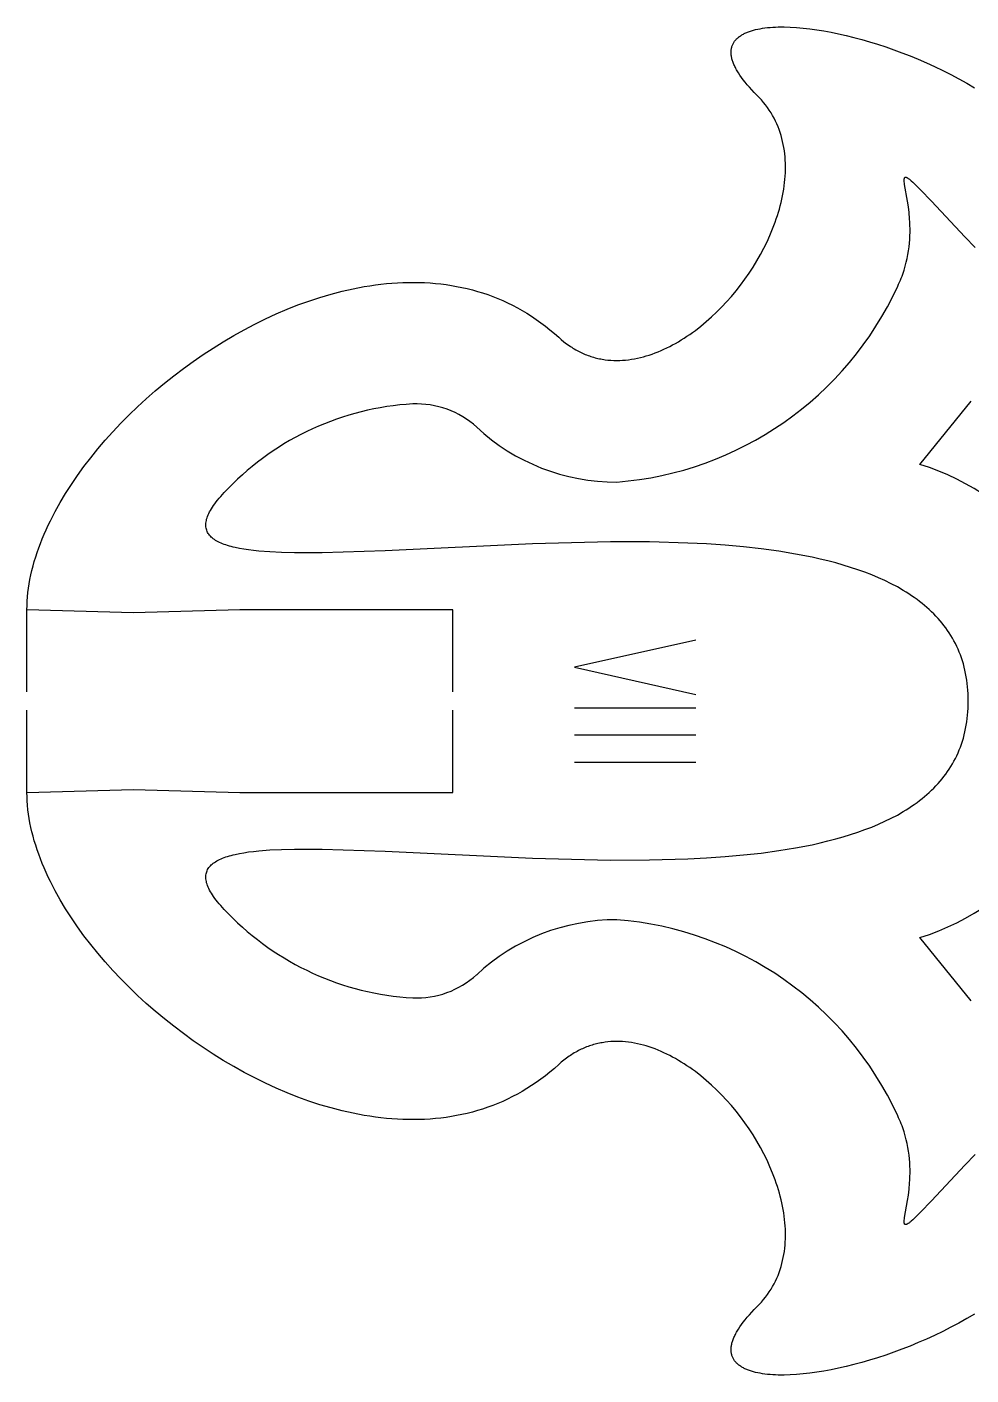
# Model space of a CAD drawing. Extents: x 2 to 222, y 1 to 131.
# Drawn here: x 82.41 to 97.93, y 59.94 to 82.1 of the extents above; entities that cross this region are included whole.
import ezdxf

# ---------------------------------------------------------------- set-up
doc = ezdxf.new("R2010")
doc.units = 0
doc.header["$MEASUREMENT"] = 0
doc.layers.add('DEFAULT', color=18, linetype='CONTINUOUS')

msp = doc.modelspace()

# ---------------------------------------------------------------- linework, layer by layer
at = {"layer": 'DEFAULT', "color": 5}
for p, q in [((97.084, 74.907), (97.928, 75.944)), ((97.928, 66.091), (97.084, 67.132))]:
    msp.add_line(p, q, dxfattribs=at)
at = {"layer": 'DEFAULT', "color": 1}
for p, q in [((82.407, 71.168), (82.407, 72.516)), ((84.156, 72.466), (82.407, 72.516)), ((85.906, 72.516), (84.156, 72.466)), ((89.406, 72.516), (85.906, 72.516)), ((89.406, 71.168), (89.406, 72.516)), ((82.407, 69.517), (82.407, 70.868)), ((89.406, 69.517), (89.406, 70.868)), ((82.407, 69.517), (84.156, 69.566)), ((84.156, 69.566), (85.906, 69.517)), ((85.906, 69.517), (89.406, 69.517))]:
    msp.add_line(p, q, dxfattribs=at)
at = {"layer": 'DEFAULT', "color": 250}
for p, q in [((91.407, 70.905), (93.404, 70.905)), ((91.407, 70.46), (93.404, 70.46)), ((91.407, 70.014), (93.404, 70.014))]:
    msp.add_line(p, q, dxfattribs=at)
at = {"layer": 'DEFAULT', "color": 1}
for points in [[(94.408, 80.975), (94.364, 81.019), (94.323, 81.063), (94.284, 81.105), (94.248, 81.146), (94.214, 81.187), (94.183, 81.227), (94.154, 81.265), (94.127, 81.303), (94.103, 81.34), (94.092, 81.358), (94.081, 81.376), (94.071, 81.393), (94.062, 81.411), (94.053, 81.428), (94.044, 81.445), (94.036, 81.462), (94.029, 81.478), (94.022, 81.495), (94.016, 81.511), (94.01, 81.526), (94.005, 81.542), (94.001, 81.557), (93.997, 81.573), (93.993, 81.588), (93.99, 81.602), (93.987, 81.617), (93.985, 81.631), (93.984, 81.645), (93.983, 81.659), (93.982, 81.673), (93.982, 81.686), (93.983, 81.699), (93.984, 81.712), (93.985, 81.725), (93.987, 81.737), (93.99, 81.75), (93.993, 81.762), (93.996, 81.774), (94, 81.785), (94.004, 81.797), (94.009, 81.808), (94.015, 81.819), (94.02, 81.83), (94.026, 81.84), (94.033, 81.851), (94.04, 81.861), (94.048, 81.871), (94.056, 81.88), (94.064, 81.89), (94.073, 81.899), (94.082, 81.908), (94.092, 81.917), (94.102, 81.925), (94.112, 81.934), (94.123, 81.942), (94.135, 81.95), (94.146, 81.958), (94.158, 81.965), (94.171, 81.973), (94.184, 81.98), (94.197, 81.987), (94.211, 81.993), (94.225, 82), (94.239, 82.006), (94.254, 82.012), (94.269, 82.018), (94.285, 82.023), (94.301, 82.029), (94.317, 82.034), (94.351, 82.044), (94.386, 82.053), (94.422, 82.061), (94.46, 82.068), (94.499, 82.075), (94.539, 82.08), (94.581, 82.085), (94.623, 82.089), (94.667, 82.092), (94.712, 82.094), (94.759, 82.096), (94.854, 82.096), (94.954, 82.093), (95.058, 82.087), (95.166, 82.078), (95.277, 82.066), (95.391, 82.05), (95.508, 82.031), (95.628, 82.009), (95.75, 81.984), (95.875, 81.956), (96.002, 81.925), (96.13, 81.89), (96.26, 81.853), (96.392, 81.812), (96.524, 81.769), (96.657, 81.722), (96.791, 81.673), (96.926, 81.62), (97.06, 81.565), (97.195, 81.506), (97.329, 81.445), (97.462, 81.38), (97.595, 81.313), (97.727, 81.243), (97.857, 81.17), (97.986, 81.094)], [(91.148, 76.996), (91.19, 76.959), (91.232, 76.924), (91.275, 76.891), (91.318, 76.86), (91.34, 76.846), (91.362, 76.832), (91.383, 76.818), (91.405, 76.805), (91.428, 76.792), (91.45, 76.779), (91.472, 76.768), (91.495, 76.756), (91.517, 76.745), (91.54, 76.735), (91.562, 76.725), (91.585, 76.715), (91.608, 76.706), (91.631, 76.698), (91.654, 76.689), (91.677, 76.682), (91.7, 76.674), (91.723, 76.667), (91.747, 76.661), (91.77, 76.655), (91.793, 76.649), (91.817, 76.644), (91.84, 76.64), (91.864, 76.635), (91.888, 76.631), (91.911, 76.628), (91.959, 76.622), (92.007, 76.618), (92.055, 76.616), (92.103, 76.615), (92.151, 76.616), (92.199, 76.618), (92.248, 76.622), (92.296, 76.627), (92.345, 76.634), (92.394, 76.642), (92.442, 76.651), (92.491, 76.663), (92.54, 76.675), (92.588, 76.689), (92.637, 76.704), (92.686, 76.72), (92.734, 76.738), (92.782, 76.757), (92.831, 76.777), (92.879, 76.799), (92.927, 76.821), (92.975, 76.845), (93.022, 76.87), (93.07, 76.896), (93.117, 76.924), (93.164, 76.952), (93.211, 76.982), (93.257, 77.012), (93.303, 77.044), (93.349, 77.076), (93.395, 77.11), (93.485, 77.179), (93.573, 77.253), (93.66, 77.33), (93.745, 77.41), (93.828, 77.494), (93.909, 77.58), (93.988, 77.669), (94.064, 77.761), (94.138, 77.855), (94.209, 77.951), (94.278, 78.049), (94.343, 78.149), (94.406, 78.251), (94.465, 78.354), (94.521, 78.459), (94.573, 78.565), (94.622, 78.671), (94.666, 78.779), (94.707, 78.887), (94.726, 78.941), (94.744, 78.995), (94.761, 79.05), (94.777, 79.104), (94.792, 79.158), (94.805, 79.213), (94.818, 79.267), (94.829, 79.321), (94.839, 79.376), (94.848, 79.43), (94.856, 79.484), (94.863, 79.538), (94.868, 79.591), (94.872, 79.645), (94.875, 79.698), (94.877, 79.751), (94.877, 79.804), (94.876, 79.856), (94.873, 79.909), (94.87, 79.961), (94.864, 80.012), (94.858, 80.063), (94.85, 80.114), (94.841, 80.164), (94.83, 80.214), (94.818, 80.264), (94.804, 80.313), (94.789, 80.361), (94.772, 80.409), (94.754, 80.457), (94.734, 80.504), (94.712, 80.55), (94.689, 80.596), (94.665, 80.641), (94.639, 80.685), (94.611, 80.729), (94.581, 80.772), (94.55, 80.814), (94.517, 80.855), (94.482, 80.896), (94.446, 80.936), (94.408, 80.975)], [(82.407, 72.516), (82.408, 72.586), (82.411, 72.657), (82.416, 72.728), (82.423, 72.8), (82.432, 72.872), (82.443, 72.945), (82.456, 73.018), (82.471, 73.091), (82.488, 73.164), (82.507, 73.238), (82.527, 73.311), (82.55, 73.386), (82.574, 73.46), (82.6, 73.534), (82.628, 73.609), (82.657, 73.683), (82.688, 73.758), (82.721, 73.833), (82.756, 73.907), (82.792, 73.982), (82.869, 74.132), (82.952, 74.281), (83.041, 74.43), (83.137, 74.578), (83.238, 74.726), (83.344, 74.872), (83.456, 75.017), (83.572, 75.161), (83.694, 75.304), (83.82, 75.444), (83.951, 75.583), (84.086, 75.719), (84.226, 75.853), (84.369, 75.985), (84.516, 76.114), (84.667, 76.24), (84.821, 76.363), (84.978, 76.482), (85.138, 76.598), (85.301, 76.711), (85.466, 76.819), (85.635, 76.924), (85.805, 77.024), (85.977, 77.12), (86.151, 77.212), (86.327, 77.298), (86.504, 77.38), (86.683, 77.456), (86.862, 77.527), (87.043, 77.592), (87.224, 77.652), (87.406, 77.705), (87.588, 77.753), (87.77, 77.794), (87.952, 77.829), (88.043, 77.844), (88.134, 77.857), (88.225, 77.868), (88.316, 77.878), (88.406, 77.886), (88.497, 77.892), (88.587, 77.896), (88.677, 77.898), (88.766, 77.899), (88.856, 77.898), (88.945, 77.894), (89.033, 77.889), (89.122, 77.882), (89.21, 77.873), (89.297, 77.862), (89.385, 77.849), (89.471, 77.833), (89.558, 77.816), (89.643, 77.797), (89.729, 77.775), (89.814, 77.751), (89.898, 77.726), (89.981, 77.697), (90.064, 77.667), (90.147, 77.635), (90.228, 77.6), (90.309, 77.563), (90.39, 77.523), (90.469, 77.481), (90.548, 77.437), (90.626, 77.391), (90.703, 77.342), (90.78, 77.29), (90.855, 77.236), (90.93, 77.18), (91.004, 77.121), (91.077, 77.06), (91.148, 76.996)], [(91.148, 65.044), (91.077, 64.98), (91.004, 64.918), (90.93, 64.859), (90.855, 64.803), (90.78, 64.749), (90.703, 64.697), (90.626, 64.648), (90.548, 64.602), (90.469, 64.558), (90.39, 64.516), (90.309, 64.476), (90.228, 64.439), (90.147, 64.404), (90.064, 64.371), (89.981, 64.341), (89.898, 64.313), (89.814, 64.287), (89.729, 64.263), (89.643, 64.241), (89.558, 64.222), (89.471, 64.205), (89.385, 64.189), (89.297, 64.176), (89.21, 64.165), (89.122, 64.156), (89.033, 64.148), (88.945, 64.143), (88.856, 64.14), (88.766, 64.138), (88.677, 64.139), (88.587, 64.141), (88.497, 64.145), (88.406, 64.151), (88.316, 64.159), (88.225, 64.169), (88.134, 64.18), (88.043, 64.193), (87.952, 64.208), (87.77, 64.242), (87.588, 64.283), (87.406, 64.331), (87.224, 64.384), (87.043, 64.444), (86.862, 64.509), (86.683, 64.58), (86.504, 64.656), (86.327, 64.737), (86.151, 64.824), (85.977, 64.915), (85.805, 65.011), (85.635, 65.111), (85.466, 65.215), (85.301, 65.324), (85.138, 65.436), (84.978, 65.552), (84.821, 65.672), (84.667, 65.794), (84.516, 65.92), (84.369, 66.049), (84.226, 66.181), (84.086, 66.315), (83.951, 66.451), (83.82, 66.589), (83.694, 66.73), (83.572, 66.872), (83.456, 67.016), (83.344, 67.161), (83.238, 67.307), (83.137, 67.455), (83.041, 67.603), (82.952, 67.752), (82.869, 67.901), (82.792, 68.051), (82.756, 68.125), (82.721, 68.2), (82.688, 68.275), (82.657, 68.35), (82.628, 68.424), (82.6, 68.499), (82.574, 68.573), (82.55, 68.647), (82.527, 68.721), (82.507, 68.795), (82.488, 68.869), (82.471, 68.942), (82.456, 69.015), (82.443, 69.088), (82.432, 69.16), (82.423, 69.232), (82.416, 69.304), (82.411, 69.376), (82.408, 69.446), (82.407, 69.517)], [(94.408, 61.061), (94.446, 61.1), (94.482, 61.14), (94.517, 61.181), (94.55, 61.222), (94.581, 61.264), (94.611, 61.307), (94.639, 61.351), (94.665, 61.395), (94.689, 61.44), (94.712, 61.486), (94.734, 61.532), (94.754, 61.579), (94.772, 61.627), (94.789, 61.675), (94.804, 61.723), (94.818, 61.772), (94.83, 61.822), (94.841, 61.872), (94.85, 61.922), (94.858, 61.973), (94.864, 62.024), (94.87, 62.076), (94.873, 62.127), (94.876, 62.18), (94.877, 62.232), (94.877, 62.285), (94.875, 62.338), (94.872, 62.391), (94.868, 62.445), (94.863, 62.499), (94.856, 62.552), (94.848, 62.606), (94.839, 62.661), (94.829, 62.715), (94.818, 62.769), (94.805, 62.823), (94.792, 62.878), (94.777, 62.932), (94.761, 62.987), (94.744, 63.041), (94.726, 63.095), (94.707, 63.149), (94.666, 63.258), (94.622, 63.365), (94.573, 63.472), (94.521, 63.577), (94.465, 63.682), (94.406, 63.785), (94.343, 63.887), (94.278, 63.987), (94.209, 64.086), (94.138, 64.182), (94.064, 64.276), (93.988, 64.368), (93.909, 64.457), (93.828, 64.543), (93.745, 64.627), (93.66, 64.707), (93.573, 64.784), (93.485, 64.857), (93.395, 64.927), (93.349, 64.961), (93.303, 64.993), (93.257, 65.025), (93.211, 65.056), (93.164, 65.085), (93.117, 65.113), (93.07, 65.141), (93.022, 65.167), (92.975, 65.192), (92.927, 65.216), (92.879, 65.239), (92.831, 65.26), (92.782, 65.28), (92.734, 65.3), (92.686, 65.317), (92.637, 65.334), (92.588, 65.349), (92.54, 65.363), (92.491, 65.375), (92.442, 65.386), (92.394, 65.396), (92.345, 65.404), (92.296, 65.411), (92.248, 65.416), (92.199, 65.42), (92.151, 65.422), (92.103, 65.423), (92.055, 65.422), (92.007, 65.42), (91.959, 65.416), (91.911, 65.41), (91.888, 65.407), (91.864, 65.403), (91.84, 65.399), (91.817, 65.394), (91.793, 65.389), (91.77, 65.384), (91.747, 65.378), (91.723, 65.371), (91.7, 65.364), (91.677, 65.357), (91.654, 65.349), (91.631, 65.341), (91.608, 65.333), (91.585, 65.324), (91.562, 65.314), (91.54, 65.304), (91.517, 65.294), (91.495, 65.283), (91.472, 65.272), (91.45, 65.26), (91.428, 65.247), (91.405, 65.235), (91.383, 65.221), (91.362, 65.208), (91.34, 65.194), (91.318, 65.179), (91.296, 65.164), (91.275, 65.148), (91.232, 65.115), (91.19, 65.081), (91.148, 65.044)], [(97.986, 60.943), (97.857, 60.868), (97.727, 60.795), (97.595, 60.725), (97.462, 60.657), (97.329, 60.593), (97.195, 60.532), (97.06, 60.473), (96.926, 60.418), (96.791, 60.365), (96.657, 60.315), (96.524, 60.269), (96.392, 60.225), (96.26, 60.185), (96.13, 60.147), (96.002, 60.113), (95.875, 60.081), (95.75, 60.053), (95.628, 60.028), (95.508, 60.006), (95.391, 59.987), (95.277, 59.972), (95.166, 59.959), (95.058, 59.95), (94.954, 59.944), (94.854, 59.941), (94.759, 59.941), (94.712, 59.943), (94.667, 59.945), (94.623, 59.948), (94.581, 59.952), (94.539, 59.957), (94.499, 59.962), (94.46, 59.969), (94.422, 59.976), (94.386, 59.984), (94.351, 59.993), (94.317, 60.003), (94.301, 60.008), (94.285, 60.013), (94.269, 60.019), (94.254, 60.025), (94.239, 60.031), (94.225, 60.037), (94.211, 60.043), (94.197, 60.05), (94.184, 60.057), (94.171, 60.064), (94.158, 60.071), (94.146, 60.079), (94.135, 60.087), (94.123, 60.095), (94.112, 60.103), (94.102, 60.111), (94.092, 60.12), (94.082, 60.129), (94.073, 60.138), (94.064, 60.147), (94.056, 60.156), (94.048, 60.166), (94.04, 60.176), (94.033, 60.186), (94.026, 60.196), (94.02, 60.207), (94.015, 60.218), (94.009, 60.229), (94.004, 60.24), (94, 60.251), (93.996, 60.263), (93.993, 60.275), (93.99, 60.287), (93.987, 60.299), (93.985, 60.311), (93.984, 60.324), (93.983, 60.337), (93.982, 60.35), (93.982, 60.364), (93.983, 60.377), (93.984, 60.391), (93.985, 60.405), (93.987, 60.419), (93.99, 60.434), (93.993, 60.449), (93.997, 60.464), (94.001, 60.479), (94.005, 60.494), (94.01, 60.51), (94.016, 60.526), (94.022, 60.542), (94.029, 60.558), (94.036, 60.574), (94.044, 60.591), (94.053, 60.608), (94.062, 60.625), (94.071, 60.643), (94.081, 60.66), (94.092, 60.678), (94.103, 60.696), (94.127, 60.733), (94.154, 60.771), (94.183, 60.81), (94.214, 60.849), (94.248, 60.89), (94.284, 60.931), (94.323, 60.973), (94.364, 61.017), (94.408, 61.061)]]:
    msp.add_lwpolyline(points, dxfattribs=at)
at = {"layer": 'DEFAULT', "color": 5}
for points in [[(96.722, 77.834), (96.737, 77.867), (96.752, 77.9), (96.766, 77.933), (96.78, 77.966), (96.793, 77.999), (96.805, 78.032), (96.827, 78.098), (96.846, 78.163), (96.863, 78.228), (96.877, 78.293), (96.89, 78.356), (96.9, 78.419), (96.908, 78.481), (96.914, 78.543), (96.919, 78.603), (96.922, 78.663), (96.924, 78.721), (96.924, 78.779), (96.923, 78.835), (96.92, 78.889), (96.917, 78.943), (96.908, 79.046), (96.897, 79.142), (96.884, 79.231), (96.836, 79.507), (96.833, 79.531), (96.83, 79.553), (96.829, 79.563), (96.829, 79.572), (96.829, 79.576), (96.829, 79.581), (96.829, 79.585), (96.829, 79.588), (96.829, 79.592), (96.829, 79.595), (96.83, 79.599), (96.83, 79.602), (96.831, 79.605), (96.831, 79.608), (96.832, 79.61), (96.833, 79.613), (96.834, 79.615), (96.835, 79.617), (96.836, 79.619), (96.837, 79.62), (96.838, 79.622), (96.84, 79.623), (96.841, 79.624), (96.843, 79.625), (96.845, 79.626), (96.847, 79.626), (96.849, 79.627), (96.851, 79.627), (96.853, 79.627), (96.856, 79.627), (96.858, 79.626), (96.861, 79.625), (96.864, 79.625), (96.867, 79.624), (96.87, 79.622), (96.873, 79.621), (96.876, 79.619), (96.88, 79.617), (96.883, 79.615), (96.887, 79.613), (96.891, 79.61), (96.895, 79.608), (96.904, 79.602), (96.913, 79.595), (96.922, 79.587), (96.933, 79.578), (96.944, 79.569), (96.968, 79.547), (97.025, 79.492), (97.095, 79.422), (97.275, 79.234), (97.826, 78.649)], [(97.826, 78.649), (97.997, 78.473)], [(97.882, 71.018), (97.882, 71.078), (97.88, 71.136), (97.876, 71.194), (97.871, 71.251), (97.865, 71.307), (97.858, 71.363), (97.849, 71.417), (97.839, 71.471), (97.828, 71.524), (97.815, 71.576), (97.802, 71.627), (97.787, 71.677), (97.77, 71.727), (97.753, 71.775), (97.734, 71.823), (97.714, 71.87), (97.693, 71.917), (97.671, 71.962), (97.647, 72.007), (97.622, 72.051), (97.597, 72.094), (97.57, 72.137), (97.542, 72.178), (97.513, 72.219), (97.482, 72.26), (97.451, 72.299), (97.419, 72.338), (97.385, 72.376), (97.351, 72.414), (97.315, 72.45), (97.279, 72.486), (97.241, 72.521), (97.203, 72.556), (97.163, 72.59), (97.123, 72.623), (97.081, 72.656), (97.039, 72.688), (96.995, 72.719), (96.951, 72.749), (96.906, 72.779), (96.86, 72.809), (96.813, 72.837), (96.716, 72.893), (96.616, 72.946), (96.512, 72.997), (96.406, 73.045), (96.296, 73.091), (96.183, 73.134), (96.067, 73.176), (95.948, 73.215), (95.826, 73.252), (95.702, 73.287), (95.575, 73.32), (95.446, 73.352), (95.314, 73.381), (95.044, 73.434), (94.766, 73.479), (94.479, 73.518), (94.186, 73.551), (93.886, 73.578), (93.581, 73.599), (93.272, 73.615), (92.641, 73.633), (92.001, 73.635), (90.717, 73.604), (88.297, 73.489), (87.258, 73.454), (86.803, 73.454), (86.594, 73.459), (86.399, 73.468), (86.218, 73.482), (86.132, 73.491), (86.051, 73.501), (85.974, 73.513), (85.901, 73.526), (85.831, 73.54), (85.798, 73.548), (85.766, 73.556), (85.735, 73.564), (85.706, 73.573), (85.677, 73.583), (85.649, 73.592), (85.623, 73.602), (85.598, 73.613), (85.573, 73.624), (85.55, 73.635), (85.529, 73.647), (85.508, 73.659), (85.488, 73.672), (85.47, 73.685), (85.453, 73.699), (85.437, 73.713), (85.423, 73.727), (85.409, 73.742), (85.397, 73.758), (85.387, 73.774), (85.377, 73.79), (85.369, 73.807), (85.362, 73.825), (85.356, 73.843), (85.352, 73.861), (85.349, 73.88), (85.348, 73.9), (85.348, 73.92), (85.349, 73.94), (85.351, 73.962), (85.356, 73.983), (85.361, 74.006), (85.368, 74.029), (85.376, 74.052), (85.386, 74.076), (85.397, 74.101), (85.41, 74.126), (85.424, 74.152), (85.44, 74.178), (85.457, 74.205), (85.476, 74.233), (85.496, 74.261), (85.518, 74.29), (85.541, 74.32), (85.566, 74.35), (85.593, 74.381), (85.651, 74.444), (85.715, 74.511)], [(85.715, 67.526), (85.651, 67.592), (85.593, 67.656), (85.566, 67.687), (85.541, 67.717), (85.518, 67.746), (85.496, 67.775), (85.476, 67.804), (85.457, 67.831), (85.44, 67.858), (85.424, 67.885), (85.41, 67.911), (85.397, 67.936), (85.386, 67.961), (85.376, 67.985), (85.368, 68.008), (85.361, 68.031), (85.356, 68.053), (85.351, 68.075), (85.349, 68.096), (85.348, 68.117), (85.348, 68.137), (85.349, 68.157), (85.352, 68.176), (85.356, 68.194), (85.362, 68.213), (85.369, 68.23), (85.377, 68.247), (85.387, 68.264), (85.397, 68.28), (85.409, 68.295), (85.423, 68.31), (85.437, 68.325), (85.453, 68.339), (85.47, 68.352), (85.488, 68.366), (85.508, 68.378), (85.529, 68.391), (85.55, 68.402), (85.573, 68.414), (85.598, 68.425), (85.623, 68.435), (85.649, 68.445), (85.677, 68.455), (85.706, 68.464), (85.735, 68.473), (85.766, 68.482), (85.798, 68.49), (85.831, 68.498), (85.901, 68.512), (85.974, 68.525), (86.051, 68.537), (86.132, 68.547), (86.218, 68.556), (86.399, 68.57), (86.594, 68.579), (86.803, 68.585), (87.258, 68.584), (88.297, 68.55), (90.717, 68.434), (92.001, 68.404), (92.641, 68.406), (93.272, 68.424), (93.581, 68.44), (93.886, 68.461), (94.186, 68.488), (94.479, 68.52), (94.766, 68.559), (95.044, 68.605), (95.314, 68.657), (95.446, 68.687), (95.575, 68.718), (95.702, 68.751), (95.826, 68.786), (95.948, 68.823), (96.067, 68.862), (96.183, 68.904), (96.296, 68.947), (96.406, 68.993), (96.512, 69.041), (96.616, 69.092), (96.716, 69.145), (96.813, 69.2), (96.86, 69.229), (96.906, 69.258), (96.951, 69.288), (96.995, 69.319), (97.039, 69.35), (97.081, 69.382), (97.123, 69.414), (97.163, 69.447), (97.203, 69.481), (97.241, 69.516), (97.279, 69.551), (97.315, 69.587), (97.351, 69.624), (97.385, 69.661), (97.419, 69.699), (97.451, 69.738), (97.482, 69.777), (97.513, 69.818), (97.542, 69.859), (97.57, 69.9), (97.597, 69.943), (97.622, 69.986), (97.647, 70.03), (97.671, 70.075), (97.693, 70.12), (97.714, 70.166), (97.734, 70.214), (97.753, 70.261), (97.77, 70.31), (97.787, 70.36), (97.802, 70.41), (97.815, 70.461), (97.828, 70.513), (97.839, 70.566), (97.849, 70.619), (97.858, 70.674), (97.865, 70.729), (97.871, 70.785), (97.876, 70.842), (97.88, 70.9), (97.882, 70.958), (97.882, 71.018)], [(97.826, 63.391), (97.275, 62.806), (97.095, 62.618), (97.025, 62.548), (96.968, 62.493), (96.944, 62.471), (96.933, 62.461), (96.922, 62.453), (96.913, 62.445), (96.904, 62.438), (96.895, 62.432), (96.891, 62.429), (96.887, 62.427), (96.883, 62.424), (96.88, 62.422), (96.876, 62.42), (96.873, 62.419), (96.87, 62.417), (96.867, 62.416), (96.864, 62.415), (96.861, 62.414), (96.858, 62.413), (96.856, 62.413), (96.853, 62.413), (96.851, 62.413), (96.849, 62.413), (96.847, 62.413), (96.845, 62.414), (96.843, 62.414), (96.841, 62.415), (96.84, 62.416), (96.838, 62.418), (96.837, 62.419), (96.836, 62.421), (96.835, 62.423), (96.834, 62.425), (96.833, 62.427), (96.832, 62.429), (96.831, 62.432), (96.831, 62.435), (96.83, 62.438), (96.83, 62.441), (96.829, 62.444), (96.829, 62.447), (96.829, 62.451), (96.829, 62.455), (96.829, 62.459), (96.829, 62.463), (96.829, 62.467), (96.829, 62.476), (96.83, 62.486), (96.833, 62.508), (96.836, 62.532), (96.884, 62.808), (96.897, 62.897), (96.908, 62.993), (96.917, 63.095), (96.92, 63.149), (96.923, 63.203), (96.924, 63.259), (96.924, 63.317), (96.922, 63.375), (96.919, 63.434), (96.914, 63.495), (96.908, 63.556), (96.9, 63.618), (96.89, 63.681), (96.877, 63.745), (96.863, 63.809), (96.846, 63.873), (96.827, 63.939), (96.816, 63.971), (96.805, 64.004), (96.793, 64.037), (96.78, 64.07), (96.766, 64.103), (96.752, 64.136), (96.737, 64.169), (96.722, 64.202)], [(97.997, 63.567), (97.826, 63.391)]]:
    msp.add_lwpolyline(points, dxfattribs=at)
at = {"layer": 'DEFAULT', "color": 250}
msp.add_lwpolyline([(93.404, 72.019), (91.407, 71.573), (93.404, 71.128)], dxfattribs=at)
at = {"layer": 'DEFAULT', "color": 5}
for centre, radius, start, end in [((91.674, 80.156), 5.556, 274.4349, 335.2961), ((89.008, 71.33), 4.578, 93.24, 135.9888), ((88.809, 74.424), 1.478, 47.8466, 92.3107), ((92.091, 77.972), 3.356, 226.9596, 270.2264), ((95.935, 71.13), 3.948, 358.4008, 73.0768), ((95.938, 70.907), 3.945, 286.8908, 1.6316), ((89.01, 70.722), 4.59, 224.1354, 266.746), ((92.097, 64.051), 3.372, 89.8838, 132.9302), ((91.67, 61.881), 5.56, 24.6838, 85.5263), ((88.814, 67.6), 1.462, 267.4448, 312.3978)]:
    msp.add_arc(centre, radius, start, end, dxfattribs=at)

doc.saveas('drawing.dxf')
